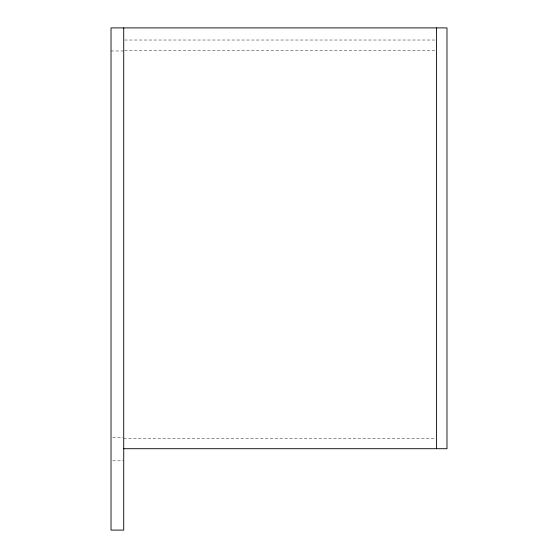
<?xml version="1.0" encoding="UTF-8"?>
<svg xmlns="http://www.w3.org/2000/svg" width="558" height="558" viewBox="0 0 558 558"><rect width="100%" height="100%" fill="white"/><g stroke="black" fill="none" stroke-linecap="round" stroke-linejoin="round"><path stroke-width="0.42" stroke-dasharray="2.79 2.09" d="M124.594 40.023L434.842 40.023M124.594 50.415L436.586 50.415M111.021 50.987L123.723 50.987M112.716 437.744L122.879 437.744M123.723 438.316L434.842 438.316M112.716 460.831L123.723 460.831"/><path stroke-width="0.84" d="M123.723 448.709L446.979 448.709L446.979 27.9L111.021 27.9L111.021 530.1L123.723 530.1L123.723 27.9M436.586 27.9L436.586 448.709"/></g></svg>
